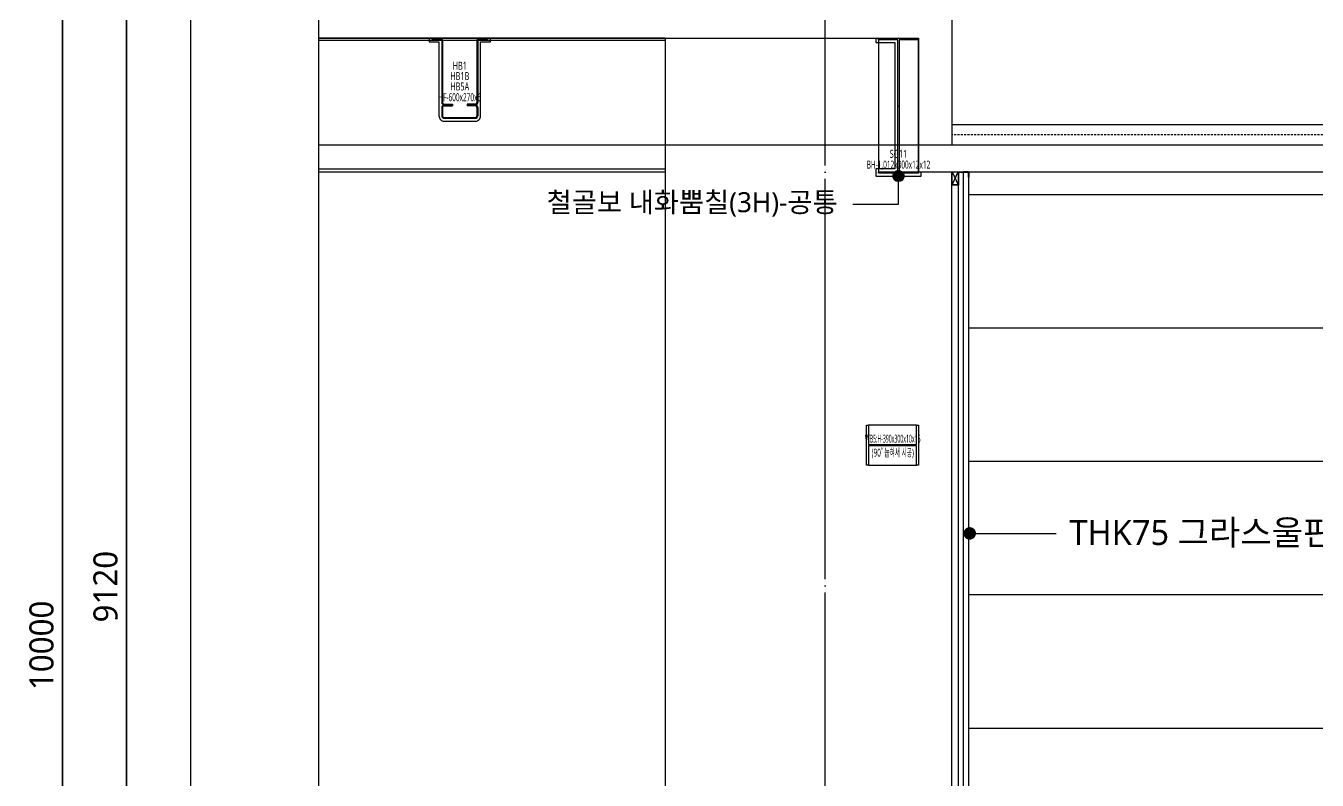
# Model space of a CAD drawing. Header units: millimetres. Extents: x 13515 to 183937, y -33900 to -660.
# Drawn here: x 75774 to 85457, y -23707 to -18054 of the extents above; entities that cross this region are included whole.
import ezdxf
from ezdxf.enums import TextEntityAlignment as Align

# ---------------------------------------------------------------- set-up
doc = ezdxf.new("R2010")
doc.units = ezdxf.units.MM
doc.header["$LTSCALE"] = 100
doc.header["$MEASUREMENT"] = 0
doc.header["$PDSIZE"] = -10
doc.linetypes.add('CEN', pattern=[62, 60, -1, 0, -1])
doc.linetypes.add('HID', pattern=[2.5, 1.5, -1])
doc.layers.get('0').update_dxf_attribs({"linetype": 'CONTINUOUS'})
doc.layers.get('Defpoints').update_dxf_attribs({"color": 171, "linetype": 'CONTINUOUS'})
for name, color, linetype in [('02-COL', 2, 'CONTINUOUS'), ('CEN', 1, 'CEN'), ('CEN(ST)', 1, 'CEN'), ('CON', 2, 'CONTINUOUS'), ('ELE-6', 8, 'CONTINUOUS'), ('ELE6', 8, 'CONTINUOUS'), ('ELE9', 9, 'CONTINUOUS'), ('FIN', 8, 'CONTINUOUS'), ('FIN(내화피복)', 8, 'CONTINUOUS'), ('FIN(패널-T75 글라스울)', 6, 'CONTINUOUS'), ('HF', 3, 'CONTINUOUS'), ('INS', 251, 'BATTING'), ('LED', 7, 'CONTINUOUS'), ('NDIM', 7, 'CONTINUOUS'), ('S-SBEAM-HF', 4, 'CONTINUOUS'), ('S-SGIRDER-HF', 3, 'CONTINUOUS'), ('stl', 3, 'CONTINUOUS'), ('TEXT(MIN)', 7, 'CONTINUOUS'), ('TEXT(노트)', 7, 'CONTINUOUS'), ('wire-meshes', 1, 'CONTINUOUS'), ('스틸', 8, 'CONTINUOUS')]:
    doc.layers.add(name, color=color, linetype=linetype)
doc.styles.add('CGS', font='cgse', dxfattribs={"bigfont": 'cgs'})
doc.styles.add('TE', font='malgun_0.ttf')
doc.styles.add('나눔바른고딕', font='NanumBarunGothic.ttf')
doc.linetypes.add('BATTING', pattern='A,0.0001,-0.1,[134,ltypeshp.shx,S=0.1,R=0,X=-0.1,Y=0],-0.2,[134,ltypeshp.shx,S=0.1,R=180,X=0.1,Y=0],-0.1', length=0.4001)
doc.dimstyles.new('NDIM 1200', dxfattribs={"dimscale": 75, "dimtxt": 3, "dimasz": 1, "dimexe": 2, "dimexo": 2, "dimgap": 1, "dimtad": 1, "dimdec": 0, "dimdsep": 46, "dimtxsty": 'CGS', "dimblk": 'DOT0', "dimcen": 1, "dimdle": 8, "dimclrd": 256, "dimclre": 256, "dimclrt": 256, "dimadec": 0, "dimazin": 0, "dimtfac": 1, "dimtdec": 0, "dimtix": 1, "dimtmove": 2, "dimatfit": 3, "dimldrblk": 'DOT0', "dimfxl": 1, "dimtolj": 1, "dimtzin": 0, "dimlwd": -1, "dimlwe": -1, "dimarcsym": 0})

# ---------------------------------------------------------------- blocks, each defined once
blk = doc.blocks.new('*U424')
at = {"color": 0, "linetype": 'ByBlock', "ltscale": 0.5}
for p, q in [((-6, 494), (-150, 494)), ((-6, -494), (-6, 494)), ((150, 494), (6, 494)), ((6, 494), (6, -494)), ((-150, -494), (-6, -494)), ((6, -494), (150, -494))]:
    blk.add_line(p, q, dxfattribs=at)
for points in [[(-150, 494), (-150, 506), (150, 506), (150, 494)], [(150, -494), (150, -506), (-150, -506), (-150, -494)]]:
    blk.add_lwpolyline(points, dxfattribs=at)
at = {"layer": 'Defpoints'}
for p, q in [((-150, 494), (-150, -494)), ((150, -494), (150, 494)), ((-6, 0), (6, 0))]:
    blk.add_line(p, q, dxfattribs=at)
blk = doc.blocks.new('SG11')
at = {"layer": 'S-SGIRDER-HF', "ltscale": 0.1}
blk.add_blockref('*U424', (0, -556), dxfattribs=at)
at = {"layer": 'Defpoints', "style": 'TE'}
for s, width, p in [('BH-1,012x300x12x12', 0.5, (0, -997.1)), ('SG11', 0.7, (0, -916.2))]:
    blk.add_text(s, height=60, dxfattribs=dict(at, width=width)).set_placement(p, align=Align.MIDDLE_CENTER)
blk = doc.blocks.new('HF')
at = {"layer": 'Defpoints'}
blk.add_point((0, 0), dxfattribs=at)
at = {"layer": 'HF'}
for p, q in [((-209, 0), (-147, 0)), ((-209, 0), (-209, -6)), ((209, 0), (147, 0)), ((209, 0), (209, -6)), ((-209, -6), (-147, -6)), ((-135, -18), (-135, -482)), ((-129, -18), (-129, -482)), ((129, -18), (129, -482)), ((135, -18), (135, -482)), ((209, -6), (147, -6)), ((-135, -518), (-135, -582)), ((-129, -518), (-129, -582)), ((-117, -494), (-55, -494)), ((-117, -500), (-55, -500)), ((-117, -506), (-55, -506)), ((-55, -494), (-55, -500)), ((-55, -500), (-55, -506)), ((117, -494), (55, -494)), ((55, -494), (55, -500)), ((117, -500), (55, -500)), ((55, -500), (55, -506)), ((117, -506), (55, -506)), ((129, -518), (129, -582)), ((135, -518), (135, -582)), ((-117, -594), (117, -594)), ((-117, -600), (117, -600))]:
    blk.add_line(p, q, dxfattribs=at)
for centre, radius, start, end in [((-147, -18), 18, 0, 90), ((-147, -18), 12, 0, 90), ((147, -18), 18, 90, 180), ((147, -18), 12, 90, 180), ((-117, -482), 18, 180, 270), ((-117, -482), 12, 180, 270), ((117, -482), 12, 270, 0), ((117, -482), 18, 270, 0), ((-117, -518), 18, 90, 180), ((-117, -518), 12, 90, 180), ((117, -518), 18, 0, 90), ((117, -518), 12, 0, 90), ((-117, -582), 18, 180, 270), ((-117, -582), 12, 180, 270), ((117, -582), 12, 270, 0), ((117, -582), 18, 270, 0)]:
    blk.add_arc(centre, radius, start, end, dxfattribs=at)
blk = doc.blocks.new('HB1')
at = {"layer": 'S-SBEAM-HF'}
blk.add_blockref('HF', (0, 0), dxfattribs=at)
at = {"layer": 'Defpoints', "style": 'TE'}
for s, width, p in [('HB1', 0.7, (0, -206.2)), ('HB1B', 0.7, (0, -283.7)), ('HB5A', 0.7, (0, -361.2)), ('HF-600x270x6', 0.5, (0, -442))]:
    blk.add_text(s, height=60, dxfattribs=dict(at, width=width)).set_placement(p, align=Align.MIDDLE_CENTER)
blk = doc.blocks.new('*U425')
at = {"color": 0, "linetype": 'ByBlock', "ltscale": 0.5}
for p, q in [((-5, 179), (-150, 179)), ((-5, -179), (-5, 179)), ((150, 179), (5, 179)), ((5, 179), (5, -179)), ((-150, -179), (-5, -179)), ((5, -179), (150, -179))]:
    blk.add_line(p, q, dxfattribs=at)
for points in [[(-150, 179), (-150, 195), (150, 195), (150, 179)], [(150, -179), (150, -195), (-150, -195), (-150, -179)]]:
    blk.add_lwpolyline(points, dxfattribs=at)
at = {"layer": 'Defpoints'}
for p, q in [((-150, 179), (-150, -179)), ((150, -179), (150, 179)), ((-5, 0), (5, 0))]:
    blk.add_line(p, q, dxfattribs=at)
blk = doc.blocks.new('WB5')
at = {"layer": 'stl', "rotation": 90}
blk.add_blockref('*U425', (0, 0), dxfattribs=at)
at = {"layer": 'Defpoints', "style": 'TE'}
for s, width, p in [('WB5:H-390x300x10x16', 0.4, (1.8, 49.2)), ('(90˚ 눕혀서 시공)', 0.5, (1.8, -55.4))]:
    blk.add_text(s, height=60, dxfattribs=dict(at, width=width)).set_placement(p, align=Align.MIDDLE_CENTER)
blk = doc.blocks.new('DOT0')
blk.add_line((-3, 0), (3, 0))
at = {"color": 6}
blk.add_circle((0, 0), 0.75, dxfattribs=at)
blk = doc.blocks.new('*D478')
at = {"layer": 'Defpoints', "color": 0, "ltscale": 0.4, "transparency": 16777216}
for p in [(76530, -17696.7), (77970, -17696.7), (77970, -26816.7)]:
    blk.add_point(p, dxfattribs=at)
at = {"layer": 'NDIM', "ltscale": 0.4, "transparency": 16777216}
for p, q in [((77850, -17696.7), (76410, -17696.7)), ((76530, -26756.7), (76530, -17756.7)), ((77850, -26816.7), (76410, -26816.7))]:
    blk.add_line(p, q, dxfattribs=at)
at = {"layer": 'NDIM', "ltscale": 0.4, "transparency": 16777216, "xscale": 60, "yscale": 60, "zscale": 60}
for p, rotation in [((76530, -17696.7), 90), ((76530, -26816.7), 270)]:
    blk.add_blockref('DOT0', p, dxfattribs=dict(at, rotation=rotation))
at = {"layer": 'NDIM', "ltscale": 0.4, "transparency": 16777216, "insert": (76372.1, -22256.7), "char_height": 180, "attachment_point": 5, "rotation": 90, "style": '나눔바른고딕'}
blk.add_mtext('\\A1;9120', dxfattribs=at)
blk = doc.blocks.new('*D479')
at = {"layer": 'Defpoints', "color": 0, "ltscale": 0.4, "transparency": 16777216}
for p in [(76050, -17696.7), (77970, -17696.7), (77970, -27696.7)]:
    blk.add_point(p, dxfattribs=at)
at = {"layer": 'NDIM', "ltscale": 0.4, "transparency": 16777216}
for p, q in [((77850, -17696.7), (75930, -17696.7)), ((76050, -27636.7), (76050, -17756.7)), ((77850, -27696.7), (75930, -27696.7))]:
    blk.add_line(p, q, dxfattribs=at)
at = {"layer": 'NDIM', "ltscale": 0.4, "transparency": 16777216, "xscale": 60, "yscale": 60, "zscale": 60}
for p, rotation in [((76050, -17696.7), 90), ((76050, -27696.7), 270)]:
    blk.add_blockref('DOT0', p, dxfattribs=dict(at, rotation=rotation))
at = {"layer": 'NDIM', "ltscale": 0.4, "transparency": 16777216, "insert": (75892.3, -22696.7), "char_height": 180, "attachment_point": 5, "rotation": 90, "style": '나눔바른고딕'}
blk.add_mtext('\\A1;10000', dxfattribs=at)

msp = doc.modelspace()

# ---------------------------------------------------------------- hatches: boundary and pattern name
at = {"ltscale": 10000}
h = msp.add_hatch(color=256, dxfattribs=at)
h.dxf.hatch_style = 1
edge = h.paths.add_edge_path()
edge.add_arc((82317.9, -19179.7), 41.7, -180, 180)

# ---------------------------------------------------------------- linework, layer by layer
at = {"color": 1, "linetype": 'ByBlock'}
for p, q in [((82720.2, -19149), (82765.6, -19244.4)), ((82720.2, -19244.4), (82765.6, -19149))]:
    msp.add_line(p, q, dxfattribs=at)
at = {"layer": 'CEN'}
msp.add_line((77970, -18946.7), (97050, -18946.7), dxfattribs=at)
at = {"layer": 'CEN(ST)', "ltscale": 0.5}
msp.add_line((81767.9, -31500), (81767.9, -15710), dxfattribs=at)
at = {"layer": 'CON', "ltscale": 0.1}
msp.add_line((82467.9, -19146.7), (97050, -19146.7), dxfattribs=at)
for points in [[(82717.9, -17696.7), (82717.9, -18946.7)], [(77970, -18146.7), (82467.9, -18146.7), (82467.9, -19146.7)], [(82717.9, -18946.7), (97050, -18946.7)]]:
    msp.add_lwpolyline(points, dxfattribs=at)
at = {"layer": 'Defpoints', "ltscale": 10000}
for points in [[(98970, -13790), (76050, -13790), (76050, -33420), (98970, -33420)], [(98490, -14270), (76530, -14270), (76530, -32940), (98490, -32940)], [(98010, -14750), (77010, -14750), (77010, -32460), (98010, -32460)], [(97050, -15710), (77970, -15710), (77970, -31500), (97050, -31500)]]:
    msp.add_lwpolyline(points, close=True, dxfattribs=at)
at = {"layer": 'ELE-6', "ltscale": 10000}
for p, q in [((82717.9, -25494.7), (82717.9, -19246.7)), ((82842.9, -19316.7), (85761.9, -19316.7)), ((82842.9, -20316.7), (93842.9, -20316.7)), ((82842.9, -21316.7), (93842.9, -21316.7)), ((82842.9, -22316.7), (93842.9, -22316.7)), ((82842.9, -23316.7), (93842.9, -23316.7))]:
    msp.add_line(p, q, dxfattribs=at)
at = {"layer": 'ELE6', "ltscale": 0.1}
for p, q in [((80567.9, -18164.7), (77970, -18164.7)), ((80567.9, -19126.7), (77970, -19126.7))]:
    msp.add_line(p, q, dxfattribs=at)
for points in [[(80567.9, -18146.7), (77970, -18146.7)], [(77970, -19146.7), (80567.9, -19146.7)]]:
    msp.add_lwpolyline(points, dxfattribs=at)
at = {"layer": 'ELE9', "ltscale": 1000}
msp.add_line((80567.9, -18146.7), (80567.9, -27696.7), dxfattribs=at)
at = {"layer": 'FIN', "ltscale": 0.5}
msp.add_lwpolyline([(97050, -18796.7), (82717.9, -18796.7)], dxfattribs=at)
at = {"layer": 'FIN(내화피복)', "ltscale": 10000}
msp.add_lwpolyline([(78797.9, -18146.7), (78797.9, -18173.7), (78871.9, -18173.7), (78871.9, -18728.7, 0.414214), (78910.9, -18767.7), (79144.9, -18767.7, 0.414214), (79183.9, -18728.7), (79183.9, -18173.7), (79257.9, -18173.7), (79257.9, -18146.7)], format="xyb", dxfattribs=at)
msp.add_lwpolyline([(82146.9, -18146.7), (82146.9, -18179.7), (82290.9, -18179.7), (82290.9, -19125.7), (82146.9, -19125.7), (82146.9, -19179.7), (82488.9, -19179.7), (82488.9, -19146.7)], dxfattribs=at)
at = {"layer": 'FIN(패널-T75 글라스울)'}
msp.add_lwpolyline([(82842.9, -19149.7), (82842.9, -25594.7), (82767.9, -25594.7), (82767.9, -19149.7)], close=True, dxfattribs=at)
at = {"layer": 'INS', "ltscale": 0.9}
msp.add_line((82805.4, -25594.7), (82805.4, -19149.7), dxfattribs=at)
at = {"layer": 'LED', "ltscale": 10000}
for p, q in [((82317.9, -19390.1), (82317.9, -19179.7)), ((81974.4, -19390.1), (82317.9, -19390.1))]:
    msp.add_line(p, q, dxfattribs=at)
at = {"layer": 'LED', "const_width": 46.9}
msp.add_lwpolyline([(82852.1, -21880.9, -1), (82852.1, -21834.1, -1)], format="xyb", close=True, dxfattribs=at)
at = {"layer": 'LED'}
msp.add_lwpolyline([(82852.1, -21857.5), (82852.1, -21857.5), (83499.5, -21857.5)], dxfattribs=at)
at = {"layer": 'LED', "ltscale": 10000}
msp.add_circle((82317.9, -19179.7), 41.7, dxfattribs=at)
at = {"layer": 'wire-meshes', "linetype": 'HID', "ltscale": 0.1}
msp.add_lwpolyline([(97050, -18871.7), (82717.9, -18871.7)], dxfattribs=at)
at = {"layer": '스틸', "color": 6, "linetype": 'ByBlock'}
for points in [[(82717.9, -19246.7), (82717.9, -19146.7), (82767.9, -19146.7), (82767.9, -19246.7)], [(82720.2, -19244.4), (82720.2, -19149), (82765.6, -19149), (82765.6, -19244.4)], [(82804.9, -19147.7), (82844.9, -19147.7), (82844.9, -19187.7), (82843.9, -19187.7), (82843.9, -19148.7), (82804.9, -19148.7)]]:
    msp.add_lwpolyline(points, close=True, dxfattribs=at)

# ---------------------------------------------------------------- block references
at = {"layer": '02-COL'}
msp.add_blockref('WB5', (82272.9, -21196.7), dxfattribs=at)
at = {"layer": 'S-SBEAM-HF'}
msp.add_blockref('HB1', (79027.9, -18146.7), dxfattribs=at)
at = {"layer": 'S-SGIRDER-HF', "ltscale": 0.1}
msp.add_blockref('SG11', (82317.9, -18096.7), dxfattribs=at)

# ---------------------------------------------------------------- texts
at = {"layer": 'TEXT(MIN)', "style": '나눔바른고딕'}
msp.add_text('철골보 내화뿜칠(3H)-공통', height=150, dxfattribs=at).set_placement((81861.6, -19375.5), align=Align.MIDDLE_RIGHT)
at = {"layer": 'TEXT(노트)', "style": '나눔바른고딕'}
msp.add_text('THK75 그라스울판넬', height=187.5, dxfattribs=at).set_placement((85822.3, -21850.7), align=Align.MIDDLE_RIGHT)

# ---------------------------------------------------------------- dimensions: what is measured, and where the dimension line sits
at = {"layer": 'NDIM', "ltscale": 0.4}
for base, p1, picture, middle in [((76050, -17696.7), (77970, -27696.7), '*D479', (75892.3, -22696.7)), ((76530, -17696.7), (77970, -26816.7), '*D478', (76372.1, -22256.7))]:
    dim = msp.add_linear_dim(base=base, p1=p1, p2=(77970, -17696.7), angle=90, dimstyle='NDIM 1200', override={"dimscale": 60, "dimtxsty": '나눔바른고딕'}, dxfattribs=at)
    dim.commit()
    dim.dimension.update_dxf_attribs({"geometry": picture, "text_midpoint": middle})

doc.saveas('drawing.dxf')
